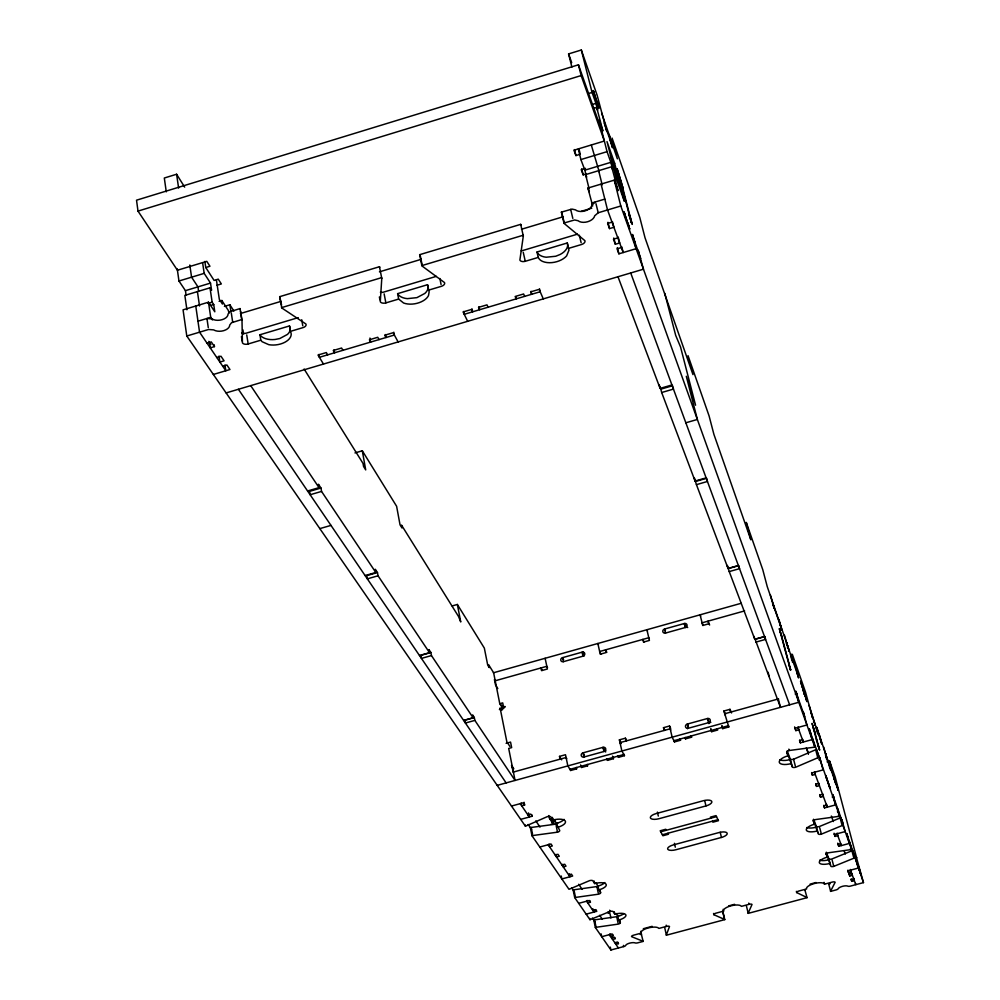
<?xml version="1.0" encoding="UTF-8"?>
<svg xmlns="http://www.w3.org/2000/svg" width="1000" height="1000" viewBox="0 0 1000 1000"><rect width="100%" height="100%" fill="white"/><g stroke="black" fill="none" stroke-linecap="round" stroke-linejoin="round"><path stroke-width="1.5" d="M290.375 331.388L289.462 325.95L259.938 334.762L260.8 340.2L262.113 341.712L268.8 344.675A15.762 9.137 -8.1 0 0 284.775 342.312A15.762 9.137 -8.1 0 0 291.075 333.075L290.375 331.388L303.062 327.6A4.513 2.625 -8.5 0 0 305.875 323.963L281.775 307.975L279.7 296.663L379.475 266.725L381.775 278.438L380.288 301.75A4.513 2.65 -10.1 0 0 385.863 302.887M523.312 236.038L520.7 224.35L419.663 254.675L421.863 265.6L523.175 235.25A4.588 2.763 -12.8 0 1 523.312 236.038L519.875 260.087A4.537 2.7 -12.8 0 0 525.275 261.288L538.237 257.425L539.263 259.037A15.862 9.425 -13.4 0 0 542.837 261.512A15.862 9.425 -13.4 0 0 557 261.625A15.888 9.438 -13.4 0 0 566.625 255.9L568.95 250.188L567.263 242.987L537 252.025L538.237 257.425M787.175 750.962L790.25 758.913A3 1.175 -14.2 0 0 793.562 759.237L815.662 749.75A3 1.188 -14.5 0 1 816.475 749.475L839.65 816.2A2.837 1.05 -14.4 0 1 838.85 816.363L815.763 819.538A2.837 1.05 -14.2 0 0 813.413 821.263L814.55 824.212A9.875 3.625 -14.1 0 0 806.35 830.175A9.875 3.625 -14.1 0 0 817.188 831.012L818.312 833.9A2.8 1.025 -14.2 0 0 821.388 834.137L842.15 825.55A2.812 1.025 -14.4 0 1 842.913 825.3L840.888 817.688A2.8 1.037 -14.4 0 0 840.125 817.938L819.388 826.538A2.8 1.025 -14.2 0 1 816.325 826.3L813.587 819.237M818.6 757.5A3.013 1.175 -14.4 0 0 817.788 757.775L795.65 767.25A3 1.175 -14.2 0 1 792.337 766.938L786.975 751.762L788.025 755.812A10.575 4.162 -14.2 0 0 779.362 762.5A10.575 4.162 -14.2 0 0 791.05 763.625M618.6 915.738A2.675 0.95 -12.3 0 1 616.712 916.7L594.538 919.862A2.675 0.95 -12.1 0 0 593.787 920.025L595.337 927.45A2.675 0.938 -12.1 0 1 596.1 927.288L618.3 924.1A2.675 0.938 -12.3 0 0 620.312 922.588L618.663 920.075A9.425 3.325 -12.3 0 0 625.763 914.7A9.425 3.325 -12.3 0 0 614.788 914.175L613.1 911.612A2.712 0.963 -12.2 0 0 609.938 911.462L590.7 919.45A2.7 0.963 -12 0 1 589.975 919.688L574.712 897.588L573.138 889.963A2.763 1.013 -11.9 0 1 573.925 889.788L596.9 886.562A2.763 1.013 -12.1 0 0 598.6 885.8M828.763 883.863A2.637 0.912 -14.1 0 0 828.75 884.137L830.638 891.375L836.012 889.938A2.637 0.912 -14.1 0 0 838.2 888.737A5.275 1.812 -14.1 0 1 842.562 886.312A5.275 1.812 -14.1 0 1 847.812 886.162A2.65 0.912 -14.2 0 0 850.438 886.1L863.475 882.613L852.65 850.562A2.712 0.963 -14.3 0 0 851.912 850.8L831.85 859A2.7 0.963 -14.1 0 1 828.888 858.787L826.338 852.2M829.788 863.487A9.537 3.388 -14.1 0 1 819.35 862.775A9.537 3.388 -14.1 0 1 827.325 857.138L826.35 853.413L830.825 866.188A2.712 0.95 -14.1 0 0 833.787 866.375L853.9 858.2A2.712 0.963 -14.3 0 1 854.638 857.962M208.287 327.65L206.938 318.5L212.013 318.9A9.125 5.362 -7 0 0 222.138 319.675A9.125 5.362 -7 0 0 228.05 314.088L229.838 311.762L240.025 308.575L241.737 319.55L231.525 322.738L229.725 325.062A9.15 5.35 -7 0 1 223.787 330.637A9.15 5.35 -7 0 1 213.65 329.875L208.562 329.487L186.788 336.012L183.062 309.837L208.475 302.2L214.8 311.788L213.725 304.575L212.15 302.175L210 287.812L184.85 295.4L186.912 309.775M595.525 201.9L592.038 204.887A9.2 5.587 -14.2 0 1 585.087 210.863A9.2 5.587 -14.2 0 1 575.462 209.862L571.987 209.088L561.388 212.138L563.975 223.025A4.6 2.775 -13.8 0 0 564.45 223.713L584.913 240.675A4.537 2.7 -13.9 0 1 581.562 244.5L568.55 248.388M788.025 755.812L786.712 752.438A3.038 1.2 -14.2 0 1 789.212 750.5L814 747.237A3.05 1.2 -14.5 0 0 814.862 747.062L620.8 206L598.212 212.763L594.712 215.763A9.225 5.575 -14.2 0 1 587.737 221.713A9.225 5.575 -14.2 0 1 578.1 220.738L574.612 219.963L563.975 223.025M184.675 187.125L176.6 174.25L164.312 178.012L166.275 191.838M571.875 67.088L568.587 53.913L581.325 50L597.1 95.175L606.838 131.512L605.988 128.162M601.7 130.512L578.45 64.8L136.525 200.188L138 211.1L177.438 270.238L206.788 261.35L209.95 266.25L205.763 267.512L204.85 261.438M138 211.1L581.15 75.562L578.45 64.8M589.2 93.312L592.062 92.438L581.325 50M591.625 104.65L595.9 103.35L592.062 92.438M593.825 108.362L596.675 107.487L597.638 110.2L595.9 103.35M581.15 75.562L604.362 141.025L573.938 150.238L575.95 155.575L580.275 154.262L579.163 149.762M177.225 268.825L178.962 281L204.188 273.375L210.512 283.087L211.575 290.225L210 287.812M578.312 149.025L580.9 159.562L607.05 151.662L610.837 162.338L612.625 169.4L611.688 166.75L585.612 174.6L589.113 188.812M585.513 168.35L581.225 169.65L583.175 174.862L586.038 174M178.962 281L185.438 290.65L210.512 283.087M580.9 159.562L584.862 170.175L610.837 162.338M611.862 164.137L614.663 163.3L618.15 177.013M216.988 285.25L221.337 283.938L218.25 279.15L214.1 280.413L205.763 267.512M592.7 205.987L587.913 188.062L614.263 180.138L618.025 190.712L611.688 166.75M207.938 303.45L212.15 302.175M219.112 301.337L221.875 300.512L228.463 310.65L228.825 313M210.925 305.413L213.725 304.575M224.425 306.413L229.862 304.775L233.9 311.012M197.975 321.188L210.725 317.362L212.45 319.95M591.613 203.075L604.825 199.1M240.4 313.538L280.775 301.438M379.45 271.837L421.325 259.288M521.5 229.25L563.362 216.7M581.3 211.312L591.775 208.175M281.512 307.638L381.575 277.663A4.575 2.725 -10 0 1 381.775 278.438M207.062 343.2L211.287 341.925L214.45 346.6L210.238 347.863L209.425 342.4M612.013 222.138L607.625 223.438L609.538 228.588L613.9 227.288L612.55 221.887M298.263 317.625L246.462 333.1A4.5 2.625 -7.5 0 1 241.588 332.8M436.312 276.363L383.787 292.062A4.5 2.662 -10 0 1 380.4 292.25M577.487 234.163L522.837 250.5A4.525 2.7 -12.8 0 1 521.175 250.8M397.612 293.65L427.5 284.725L429.15 291.887L428.475 295.6A15.725 9.262 -10.6 0 1 423.375 300.7A15.838 9.325 -10.6 0 1 403.575 303L398.663 299.075L397.612 293.65A15.762 9.312 -10.6 0 0 407.35 298.65L416.925 297.638L424.85 293.425A15.762 9.312 -10.6 0 0 427.512 284.725M240.575 311.15L242 320.3L242.425 342.912L243.275 343.675A4.513 2.612 -7.5 0 0 248.162 343.975L260.8 340.2M398.663 299.075L385.863 302.887L384.137 293.863M428.6 290.138L441.45 286.3A4.525 2.675 -11.2 0 0 444.525 282.575L422.4 266.262A4.575 2.737 -10.9 0 1 421.863 265.6M216.775 357.488L220.975 356.238L224.075 360.825L219.887 362.062L219 356.037M617.812 237.913L613.475 239.2L615.35 244.25L619.675 242.963L618.175 237M222.725 366.238L226.9 365L229.963 369.525L213.35 374.462M621.362 247.562L617.05 248.837L618.9 253.825L636.112 248.7L632.5 234.475L635.188 243.012M226.112 392.925L643.462 269.188L638.125 250.188L639.012 253.713M354.975 452.925L362.3 450.788L396.613 506.275L400.037 524.837L402.013 527.987L401.475 525.05L458.525 616.487L460.75 621.962L457.35 604.462L452.15 605.938M307.575 490.988L319.025 487.65L318.45 484.263L320.975 488.038L321.55 491.425L375.825 572.487L365.1 575.562M617.987 276.75L660.113 388.4L671.925 384.963M320.975 488.038L309.575 491.35L310.138 494.738L321.55 491.425M659.788 386.4L660.825 389.162L672.6 385.737M660.825 389.162L661.675 392.512L673.45 389.087L672.875 386.85M319.837 528.612L330.975 525.4M685.85 422.788L697.362 419.462L686.3 376.262L695.575 405.225L680.525 346.925L675.7 335.425L664.775 293.312M661.675 392.512L695.075 481.037L706.125 477.875M378.038 575.788L377.463 572.562L366.775 575.625L367.337 578.85L378.038 575.788L429.525 652.7L419.487 655.525M695.625 481.425L706.625 478.275L707.45 481.475L696.438 484.637L694.262 477.825L695.075 481.037M696.438 484.637L728.062 568.45L738.375 565.538M431.45 655.575L430.887 652.5L420.875 655.325L421.438 658.4L431.45 655.575L473.15 717.837L463.675 720.487M728.462 568.525L738.75 565.625L739.538 568.675L729.237 571.575L727.275 565.4L728.062 568.45M493.375 672.8L741.087 603.312M494.975 680.837L546.825 666.312L547.525 667.55M563.425 661.663L582.987 656.175A2.3 2.037 -28.2 0 0 584.75 653.55A2.3 2.037 -28.2 0 0 582.112 652.163L562.562 657.638A2.3 2.037 -29.1 0 0 560.8 660.263A2.3 2.037 -29.1 0 0 563.425 661.663L562.562 657.638L563.6 659.513M665.537 633.05L685.275 627.525A2.312 2.062 -23.2 0 0 687.013 624.9A2.312 2.062 -23.2 0 0 684.3 623.513L664.575 629.038A2.312 2.05 -24.2 0 0 662.837 631.675A2.312 2.05 -24.2 0 0 665.537 633.05L664.575 629.038L665.45 630.962M744.613 610.9L702.087 622.812L703.162 625.4M457.35 604.462L484.338 648.1L487.713 665.113L489.263 667.6L488.738 664.912L493.612 672.725L499.775 703.7L502.713 702.887L503.8 708.312L499.4 709.538M504.988 706.475L502.062 707.288L499.775 703.7M502.163 707.875L505.012 707.087M474.862 720.4L474.288 717.463L464.837 720.1L465.4 723.025L474.862 720.4L515.062 780.438L508.688 748.425L511.65 747.613L510.55 742.087L506.112 743.312M729.237 571.575L754.812 639.325L764.538 636.613M755.863 642.1L765.562 639.4L764.8 636.475L755.1 639.188L780.475 707.337L778.3 698.975M560.1 759.163L559.513 756.375L565.487 754.725L567.85 765.9L570.638 770.487L576.613 768.85L576.312 767.45M617.812 756.175L618.45 757.337L624.438 755.688L621.888 751.012L619.388 739.85L625.4 738.188L626.663 740.55M664.15 730.462L663.5 727.675L669.525 726.012L670.7 728.4M721.862 726.038L722.738 728.625L728.775 726.963L723.925 711L729.987 709.325L731.538 712.975M795.225 694.05L796.737 693.637L797.475 696.413M513.15 772.113L566.075 757.513L566.775 758.675M778.55 698.9L724.613 713.775L725.138 715M583.938 757.025L603.925 751.513A2.35 2.125 -29.9 0 0 605.712 748.8A2.35 2.125 -29.9 0 0 603.013 747.325L583.038 752.837A2.35 2.125 -31 0 0 581.237 755.55A2.35 2.125 -31 0 0 583.938 757.025L583.038 752.837L584.4 755.163M688.288 728.263L708.475 722.7A2.362 2.15 -23.7 0 0 710.238 719.975A2.362 2.15 -23.7 0 0 707.45 718.512L687.288 724.075A2.362 2.138 -25 0 0 685.525 726.787A2.362 2.138 -25 0 0 688.288 728.263L687.288 724.075L688.425 726.475M497.2 785.362L798.8 702.288L795.85 691.15L796.737 693.637M569.95 769.35L623.8 754.525M673.9 740.725L728.263 725.763M580.6 764.938L581.575 767.475L587.55 765.837L587.25 764.438M606.825 759.2L607.475 760.35L613.462 758.7L613.15 757.312M669.525 726.012L672.15 737.175L674.488 741.912L680.5 740.25L680.175 738.863M684.95 737.688L685.525 738.875L691.55 737.212L691.213 735.825M710.775 729.087L711.663 731.675L717.7 730.013L717.163 728.825M511.488 806.05L523.15 802.85L524.625 805.013L521.712 805.812L521.163 803.062M794.613 726.9L794.975 728.275L806.938 724.987L803.175 711.637L803.9 714.375M794.975 728.275L795.85 730.625L798.838 729.812L798.112 727.075M527.888 814.9L530.775 814.112L532.2 816.225L520.688 819.375M802.475 739.712L799.525 740.525L800.375 742.825L812.188 739.6L809.3 728.763L810.85 733.775M549.987 819.15L552.725 818.4L553.787 823.575L551.05 824.325M551.962 822.125L554.688 821.388M818.812 759.712L820.238 759.325L823.05 769.912L811.587 773.037L812.387 775.2L815.25 774.425L814.55 771.775M827.1 761.862L829.638 761.175L835.175 777.05L856.625 857.925L856.312 857.05L855.037 857.387M539.788 847.025L550.988 843.975L552.325 845.962L549.538 846.725L548.987 844.075M705.962 805.925L658.925 818.725A7.35 2.837 -12.8 0 1 650.462 818.075A7.35 2.837 -12.8 0 1 656.112 813.587L703.388 800.713A7.375 2.85 -13.3 0 1 711.762 801.388A7.375 2.85 -13.3 0 1 705.962 805.925L704.7 800.638M555.212 855.062L557.975 854.312L559.288 856.263L556.525 857.013L555.988 854.375M818.6 783.512L815.763 784.287L816.55 786.4L819.375 785.625L818.675 783M660.738 831.775L716.5 816.637M662.387 834.762L717.987 819.675M561.975 865.013L564.712 864.275L566 866.175L563.263 866.912L562.725 864.3M822.588 794.35L819.775 795.113L820.55 797.175L823.35 796.413L822.65 793.812M832.2 797L833.587 796.625L834.262 799.2M568.7 874.9L571.413 874.163L572.663 876.025L561.85 878.95L561.237 876M826.55 805.113L823.775 805.875L824.525 807.887L835.6 804.9L832.85 794.587L833.587 796.625M721.45 837.438L675.9 849.75A7.113 2.65 -12.9 0 1 667.738 849.2A7.113 2.65 -12.9 0 1 673.263 844.938L719.05 832.537A7.138 2.662 -13.3 0 1 727.113 833.125A7.138 2.662 -13.3 0 1 721.45 837.438L720.212 832.275M578.688 903.337L589.225 900.5L590.413 902.25L587.788 902.962L587.25 900.438M834.062 833.225L834.388 834.488L845.175 831.587L841.787 819.562L842.463 822.087M834.388 834.488L835.1 836.4L837.788 835.675L837.125 833.15M837.75 843.162L838.075 844.412L840.738 843.7M586.163 914.15L596.575 911.35L596.312 910.1M838.075 844.412L838.775 846.275L849.412 843.425L846.75 833.438L848.088 837.8M607.825 912.262L610.625 911.513M608.237 913.363L609.475 913.037L610.025 913.85L610.9 917.975M612.725 934.388L612.975 935.612L610.45 936.287L609.925 933.838M855.662 858.95L855 856.513L858.263 868.075L847.887 870.85L848.538 872.613L851.125 871.925L850.475 869.475M643.325 928.713L652.163 926.338M728.637 905.9L734.575 904.312M810.113 884.112L816.087 882.513M611.45 937.763L613.987 937.087L615.075 938.7L612.55 939.375L612.038 936.938M851.725 873.538L849.137 874.225L849.788 875.975L852.362 875.288L851.875 873.462M724.262 918.2L722.825 912.163A2.612 0.9 -13.1 0 1 723.062 912.375L724.775 919.625L666.4 935.2A2.612 0.9 -12.7 0 1 666.363 934.938L669.5 926.538A2.637 0.912 -12.7 0 0 666.475 926.388L658.888 928.425A9.225 3.188 -12.5 0 0 648.238 927.938A9.225 3.188 -12.5 0 0 641.175 933.15L633.6 935.175A2.625 0.912 -12.4 0 0 631.6 936.663L642.875 941.213A2.612 0.887 -12.4 0 1 643.125 941.413L637.837 942.812A2.612 0.9 -12.4 0 1 635.138 942.913A5.225 1.787 -12.3 0 0 629.712 943.125A5.225 1.787 -12.3 0 0 625.688 945.438A2.612 0.9 -12.3 0 1 623.688 946.587L610.925 950L595.337 927.45M805.175 890.438A2.625 0.912 -13.8 0 0 804.963 890.212L807.025 897.675L748.225 913.363A2.625 0.9 -13.3 0 1 748.213 913.1L752.013 904.488A2.65 0.912 -13.4 0 0 749.05 904.325L741.4 906.375A9.262 3.212 -13.2 0 0 730.962 905.825A9.262 3.212 -13.2 0 0 723.562 911.137L715.938 913.175A2.637 0.912 -13.1 0 0 713.838 914.688L713.55 913.475M796.375 891.338L796.675 892.562A2.65 0.925 -13.8 0 1 798.863 891.025L806.562 888.962A9.312 3.225 -13.9 0 1 814.287 883.538A9.312 3.225 -13.9 0 1 824.525 884.163L832.225 882.1A2.662 0.925 -14.1 0 1 835.138 882.288L830.65 891.1A2.637 0.912 -14 0 0 830.638 891.375M640.212 934.5L641.538 934.15A2.612 0.9 -12.4 0 0 641.287 933.95L643.125 941.413M828.75 884.137L830.1 883.775M614.825 942.712L617.337 942.05L618.413 943.637L615.9 944.312L615.65 943.088M853.7 878.913L851.137 879.6L851.775 881.325L854.338 880.65L853.7 878.225M574.712 897.588A2.775 1 -11.9 0 1 575.5 897.425L598.513 894.188A2.775 1 -12.1 0 0 600.575 892.575L600.037 890.037M849.6 842.025L851.587 849.475A2.75 0.975 -14.3 0 1 850.812 849.638L828.55 852.763A2.737 0.975 -14.1 0 0 826.25 854.388L827.325 857.138M554.438 819.65L559.663 830.387A2.963 1.15 -11.8 0 1 557.5 832.175L532.8 835.525A2.963 1.15 -11.6 0 0 531.962 835.7L530.35 827.638A2.963 1.15 -11.6 0 1 531.188 827.463L555.85 824.137A2.963 1.163 -11.8 0 0 557.65 823.3M713.838 914.688L724.55 919.412A2.625 0.9 -13.1 0 1 724.775 919.625M796.675 892.562L806.825 897.463A2.637 0.9 -13.8 0 1 807.025 897.675M186.788 336.012L525.388 826.175A3 1.175 -11.5 0 0 526.175 825.913L547.25 816.663A3 1.188 -11.8 0 1 550.812 816.925L552.875 820.075A10.45 4.088 -11.8 0 1 565.237 820.962A10.45 4.088 -11.8 0 1 557.638 827.312M531.962 835.7L568.975 889.275A2.8 1.025 -11.9 0 0 569.712 889.038L589.562 880.638A2.8 1.037 -12.1 0 1 592.85 880.825L594.65 883.562A9.762 3.562 -12.1 0 1 606.075 884.212A9.762 3.562 -12.1 0 1 598.812 889.887L600.575 892.575M279.7 296.663L281.562 304.925M528.162 824.463L531.562 829.412M571.587 887.688L573.312 890.2M592.413 918.025L594.9 921.663M238.4 389.288L506.125 782.9M520.237 803.65L529.325 817.013L528.5 812.925M548.188 844.737L569.963 876.762L569.35 873.8M586.587 901.213L593.962 912.05L593.362 909.188M609.338 934.663L618.413 948M210.925 344.6L208.825 341.35M535.825 820.888L540.025 827.1M578.688 884.275L582.1 889.325M599.675 915.312L602.3 919.2M596.575 911.35L595.413 909.638L592.8 910.337L592.537 909.087M612.975 935.612L611.888 933.988L601.737 936.7L601.138 933.9M377.463 572.562L375.262 569.263L375.825 572.487M430.887 652.5L428.963 649.625L429.525 652.7M474.288 717.463L472.587 714.912L473.15 717.837M250.712 385.637L319.025 487.65M513.387 772.05L511.525 765.325L513.8 768.75M595.925 882.9L598 886.075L598.812 889.887M615.925 913.4L617.863 916.363L618.663 920.075M509.862 746.388L506.825 741.737L500.1 707.938L501.625 710.325M497.8 688.562L495.525 684.925L494.45 679.55L495.213 680.763M304.113 369.012L363.025 463.425L363.562 466.463L365.712 469.913L362.3 450.788M559.513 756.375L561.638 759.837M323.488 364.062L318 355.037L326.312 352.562L327.688 354.837M575.913 767.7L576.613 768.85M342.925 350.312L341.587 348.025L333.25 350.5L334.613 352.775L334.087 349.8M586.875 764.688L587.55 765.837M542.388 670.413L540.962 667.95L541.525 670.638L547.388 669L545.125 658.275M605.638 752L603.013 747.325L603.925 751.513M379.038 339.588L377.75 337.287L369.4 339.775L370.7 342.062L369.95 338.05M613.462 758.7L612.5 756.15M398.125 341.938L393.088 332.738L384.725 335.225L386 337.525L385.438 334.55M666.3 830.263L665.75 829.262L660.188 830.775L662.925 835.75L668.475 834.237L667.925 833.25M619.388 739.85L621.312 743.388M620.65 743.812L620.013 742.638L670.188 728.8L670.775 729.987M600.95 654.025L599.65 651.513L648.787 637.75L649.375 639.025M598.5 644.75L597.85 643.487L600.25 654.188L606.138 652.55L605.538 649.862L606.825 652.375M663.5 727.675L664.688 730.062M467.675 321.312L463.075 311.95L471.5 309.45L472.65 311.8L472.025 308.837M710.913 818.15L710.413 817.138L716.012 815.625L718.475 820.675L712.9 822.188L712.412 821.188M679.925 739.075L680.5 740.25M644.075 641.938L642.875 639.4L643.5 642.087L649.412 640.425L646.9 629.725L647.5 631.013M488.088 307.225L486.975 304.862L478.537 307.362L479.663 309.725L479.038 306.762M690.987 736.025L691.55 737.212M709.625 723.337L707.45 718.512L708.875 723.6M524.675 296.363L523.612 293.975L515.15 296.488L516.225 298.875L515.825 297.087M687.688 627.525A2.3 2.05 -23.2 0 0 685.975 627.375L684.3 623.513L685.275 627.525M543.288 298.9L539.15 289.363L530.675 291.875L531.725 294.275L531.05 291.312M723.925 711L725.5 714.65M700.638 616.1L700.1 614.8L702.75 625.487L708.688 623.825L708.025 621.15L709.625 625.025M860.475 873.325L858.112 865.825L860.475 873.325L859.463 869.575M817.188 831.012L813.55 820.375L814.55 824.212M825.775 775.45L830.025 788.3L825.775 775.45L826.812 779.388M835.875 782.763L838.263 790.387L835.875 782.763L836.812 786.287M587.913 188.062L589.388 192M629.487 228.637L629.75 229.25L623.962 211.788L629.487 228.637L628.125 223.275M585.612 174.6L586.6 177.237L584.862 170.175M806.312 747.85L808.45 753.675M831.35 816.038L833.363 821.525M844.262 851.2L845.288 854.013M630.712 272.975L789.638 704.812M797.962 727.45L803.325 742.025L802.613 739.312M814.45 772.262L827.288 807.138L826.513 804.2M837.087 833.763L841.425 845.562M850.475 870.163L855.812 884.663L855.5 883.45M598.75 107.55L599.062 108.225L593.2 90.512L598.75 107.55L597.475 102.5M633.4 238.025L640.775 258.6M796.587 693.925L804.762 716.762M810.025 731.462L820.938 761.963M833.538 797.163L843.15 824.025M847.412 835.925L856.3 860.738M842.913 825.3L851.587 849.475M568.587 53.913L571.7 62.625M820.238 759.325L819.45 757.125L820.163 759.775M613.15 165.825L624.663 198.312M816.388 739.6L816.775 740.688M817.925 743.95L819.675 750.163L817.763 744.75M629.675 215.025L632.312 224.4L628.787 214.5M788.812 663.213L789.262 664.475M788.913 664.912L790.7 669.95L781.388 635.175M618.013 172.15L623.288 188.988L622.4 186.488M780.025 631.3L781.838 636.45M614.663 163.3L607 141.588L616.7 179.825L624.312 201.225L620.775 187.35M782.812 640.562L783.263 641.85M813.425 728.475L813.812 729.575M814.975 732.862L815.362 733.95L812.062 723.363L818.15 745.85M610.5 155.4L622.05 188.012M802.3 687.25L800.55 681.075L805.975 697.75L805.588 696.637M604.15 122.95L611.7 144.45M772.55 603.075L781.062 627.337M786.55 642.962L797.925 675.413M802.962 689.775L806.25 699.15M811.075 712.9L821.125 741.55M825.575 754.25L834.875 780.75M806.137 699.425L806.925 701.65L804.25 691.637M601.6 112.912L617.362 158.812L612.075 138.062L639.837 217.6L645.013 237.738L692.975 374.625L688.037 355.65L709.087 415.925L713.9 434.35L750.85 539.812L746.263 522.4L762.763 569.663L767.237 586.587L789.35 650.938A2.988 1.288 -14.7 0 1 788.512 651.125M790.425 654.7A2.938 1.262 -14.7 0 1 791.225 654.425L795.9 667.788M809.1 705.462L815.325 725.025A2.788 1.125 -14.6 0 1 814.55 725.188M817.688 733.825L816.062 727.725A2.75 1.1 -14.6 0 1 816.8 727.475L827.862 760.763A2.688 1.05 -14.5 0 1 827.487 760.85M830.025 768.938L828.438 763A2.662 1.037 -14.5 0 1 829.15 762.75L832.987 773.688M863.475 882.613L856.312 857.05M837.25 786.688L838.188 790.2M858.15 865.913L859.125 869.562M829.638 761.175L835.512 783.112L834.2 778.838M829.15 762.75L831.062 769.875A2.662 1.025 -14.5 0 0 830.512 770.05M851.912 850.8L853.562 856.963M826.287 756.263L826.925 758.662L823.65 747.038M825.512 754.938L826.787 759.725M850.487 848.4L850.812 849.638M819.175 734.262L821.775 743.975L820.4 739.488M816.8 727.475L818.75 734.788M837.613 808.525L839.65 816.2M840.125 817.938L841.812 824.275M811.838 715.075L812.5 717.55L805.588 692.312L792.312 654.275L798.6 677.962L797.113 673.075M813.562 721.5L813.888 722.725M837.487 811.25L837.837 812.525M838.512 815.088L838.85 816.363M828.913 784.25L829.963 788.15M813.625 727.775L819.3 749.1M803.763 692.038L804.425 694.562L800.95 682.225M851.137 878.913L851.775 881.325M791.225 654.425L793.263 662.125A2.95 1.262 -14.6 0 0 792.475 662.4M848.487 871.787L849.788 875.975M847.9 870.175L848.538 872.613M790.763 655.975L792.125 661.112M816.012 751.087L817.788 757.775M812.712 738.975L814.862 747.062M787.412 645.425L788.1 648.025L784.475 635.163M786.787 644.65L786.45 643.363A2.975 1.3 -14.7 0 0 787.288 643.188M787.475 647.237L787.825 648.538M778.975 619.462L781.762 629.963L780.175 624.8M838.112 843.787L838.775 846.275M834.438 833.875L835.1 836.4M773.475 605.712L774.188 608.375L770.438 595.075M780.925 633.875L779.3 628.575L790.537 670.163L789.812 667.425M823.838 805.312L824.525 807.887M819.862 794.575L820.55 797.175M806.963 748.913L808.325 754.075M815.85 783.775L816.55 786.4M811.688 772.55L812.387 775.2M832.163 860.225L833.787 866.375M799.663 740.113L800.375 742.825M795.125 727.887L795.85 730.625M828.888 858.787L830.5 864.95M819.725 827.812L821.388 834.137M825.925 853.15L826.25 854.388M816.325 826.3L817.975 832.638M813.075 819.975L813.413 821.263M793.562 759.237L795.3 765.913M824.05 882.337L824.525 884.163M788.85 749.137L789.212 750.5M768.075 672.163L769.15 676.287M790.6 760.25L792.337 766.938M754.05 636.4L754.812 639.325M609.163 134.488L612.55 147.787L609.9 139.338M620.675 179.725L631.438 221.95M619.788 177.188L617.137 168.725L631.425 222.913L630.55 219.45M593.55 91.312L594.837 96.388M624.288 212.575L625.662 217.963M596.675 107.487L602.875 130.887L599.062 120.087L607.05 151.662M614.263 180.138L620.8 206M659.275 385.025L660.113 388.4M621.775 246.85L623.2 252.537L607.537 209.975L601.075 184.1M599.25 171.912L591.337 145.087M598.65 170.675L602.188 184.875M617.337 247.587L618.9 253.825M613.787 237.987L615.35 244.25M729.987 709.325L730.688 712.113M607.962 222.288L609.538 228.588M728.438 725.575L728.775 726.963M595.975 203.7L598.212 212.763M722.05 725.85L722.738 728.625M581.712 168.9L583.175 174.862M574.475 149.575L575.95 155.575M710.975 728.9L711.663 731.675M685.487 625.375L685.975 627.375M748.75 903.112L749.05 904.325M748.225 913.363L746.462 906.112A2.625 0.912 -13.4 0 1 746.45 905.85M579.325 235.225L581.125 242.7M570.65 209.363L572.825 218.425M564.025 221.9L561.862 212.838A4.588 2.788 -13.8 0 1 561.388 212.138M685.188 737.475L685.525 738.875M723.138 909.312L723.562 911.137M674.15 740.512L674.488 741.912M674.412 843.3L675.3 847.175M539.538 288.913L540.188 291.75L464.237 314.3L463.638 311.462M657.412 812.1L658.312 816.075M523.237 252.3L525.275 261.288M625.4 738.188L626.025 740.975M666.2 925.175L666.475 926.388M666.4 935.2L664.775 927.938A2.612 0.9 -12.7 0 1 664.737 927.688M624.125 754.287L624.438 755.688M618.138 755.938L618.45 757.337M607.175 758.962L607.475 760.35M583.237 651.912L584.113 655.913L582.112 652.163L582.987 656.175M640.775 931.325L641.175 933.15M619.788 920.113L620.312 922.588M623.425 945.387L623.688 946.587M616.712 916.7L618.038 922.862M614.25 911.688L614.788 914.175M581.275 766.087L581.575 767.475M618.15 942.425L618.413 943.637M609.675 910.212L609.938 911.462M614.812 937.487L615.075 938.7M610.312 947.113L610.925 950M596.9 886.562L598.237 892.913M570.35 769.1L570.638 770.487M594.113 881L594.65 883.562M594.8 921.1L596.1 927.288M590.15 900.987L590.413 902.25M589.725 918.438L589.975 919.688M574.188 891.062L575.5 897.425M556.125 825.475L557.5 832.175M552.325 817.362L552.875 820.075M552.075 820.525L552.612 823.1L549.325 818.125L548.8 815.55M439.85 278.488L441.075 284.5M422.038 264.438L420.2 255.338A4.562 2.75 -10.9 0 1 419.663 254.675M531.925 814.862L532.2 816.225M531.188 827.463L532.537 834.175M524.075 802.262L524.625 805.013M501.613 705.062L502.537 709.65M525.112 824.825L525.388 826.175M393.812 332.188L394.363 335.037L319.375 357.3L318.888 354.438M379.375 296.938L379.938 299.938M301.725 319.75L302.762 325.788M246.737 334.913L248.162 343.975M242.938 329.888L243.588 334.113M241.438 336.55L242.138 341.087M229.862 304.775L230.95 311.788M231.312 313.1L232.712 322.262M221.875 300.512L222.413 304.05L219.338 299.337L216.412 280M224.938 365L225.8 370.75L199.562 332.188L195.763 306.012M202.613 262.725L204.188 273.375M208.475 302.2L210.725 317.362M214.175 344.775L214.45 346.6M198.588 291.15L197.963 286.875L191.575 277.188L189.8 265.012M197.425 291.613L199.525 305.975M176.6 174.25L178.612 188.062M185.438 290.65L186.05 294.938M813.363 717.65A2.788 1.125 -14.6 0 1 812.575 717.825M825.938 753.575A2.688 1.05 -14.5 0 1 825.562 753.675M709.087 722.138A2.35 2.138 -23.7 0 1 710.837 722.3M687.537 728.725A2.35 2.138 -25 0 1 688.188 728.05M604.987 750.837A2.338 2.125 -29.9 0 1 605.837 750.75M583.625 757.375A2.338 2.112 -31 0 1 584.275 756.7M379.475 266.725A4.562 2.737 -9.9 0 1 379.675 267.5M289.462 325.95A15.762 9.162 -8 0 1 287.488 334.4L279.812 338.525L275.025 339.487A15.762 9.162 -8 0 1 259.887 334.762M241.737 319.55A4.575 2.675 -7.3 0 1 242 320.3M240.025 308.575A4.562 2.688 -7.3 0 1 240.287 309.325M567.263 242.987A15.825 9.425 -13.4 0 1 560.212 254.438L555.737 256.25L546.2 257.225A15.825 9.425 -13.4 0 1 537.025 252.025M520.7 224.35A4.575 2.775 -12.8 0 1 520.825 225.15M564.062 819.362A10.438 4.1 -11.8 0 1 556.812 823.275M790.013 759.6A10.562 4.175 -14.2 0 1 779.8 759.812M604.862 882.537A9.75 3.575 -12.1 0 1 598 886.075M623.875 913.637A9.412 3.337 -12.3 0 1 617.863 916.363M828.812 859.788A9.525 3.388 -14.1 0 1 819.675 860.138M816.2 827.2A9.862 3.638 -14.1 0 1 806.712 827.525"/></g></svg>
